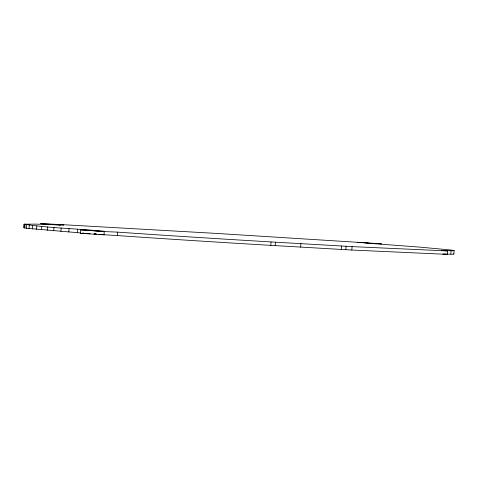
<?xml version="1.0" encoding="UTF-8"?>
<svg xmlns="http://www.w3.org/2000/svg" width="478" height="478" viewBox="0 0 478 478"><rect width="100%" height="100%" fill="white"/><g stroke="black" fill="none" stroke-linecap="round" stroke-linejoin="round"><path stroke-width="0.72" d="M24.109 224.176C47.776 227.922 72.489 228.424 96.526 230.641L80.68 229.894L80.471 233.33L117.474 235.57A213.17 2.605 3.5 0 0 270.446 245.339L351.844 250.042L447.42 254.368L447.635 250.932L441.654 250.514L452.313 250.777A138.542 1.691 3.5 0 0 447.814 249.719L419.642 247.108L367.038 243.159L381.426 243.804L216.193 233.401L58.734 224.457L40.57 223.632L60.485 225.019L36.406 224.128L24.109 224.176L23.936 227.773L26.523 228.257L80.19 232.894M23.936 227.773L24.145 224.343M24.814 227.994L25.023 224.558M26.523 228.257L26.732 224.827M29.062 228.574L29.277 225.144M32.426 228.938L32.635 225.508M36.591 229.35L36.8 225.921M41.544 229.804L41.753 226.375M47.268 230.306L47.477 226.871M53.739 230.844L53.948 227.414M60.933 231.424L61.142 227.988M68.82 232.033L69.029 228.604M77.37 232.684L77.579 229.255M104.019 234.991L104.228 231.561L117.684 232.135A213.17 2.605 3.5 0 0 270.656 241.904L352.059 246.612L447.635 250.932M117.474 235.57L117.684 232.135M270.829 245.357L271.038 241.928M275.185 245.614L275.4 242.185M300.686 247.09L300.901 243.661M341.256 249.408L341.465 245.979M345.869 249.618L346.078 246.188M351.844 250.042L352.059 246.612M444.08 254.063L450.82 254.212L451.035 250.777M453.891 254.021L454.1 250.591M450.82 254.212L452.104 254.206A138.542 1.691 3.5 0 0 453.556 253.902M80.471 233.33L89.834 233.766M94.154 233.975L96.317 234.077L94.919 233.975M96.036 234.232L94.058 234.148L96.018 234.328M103.236 234.758L98.474 234.495M99.842 234.453L103.254 234.686M442.771 254.039L447.42 254.368M80.68 229.894L104.228 231.561M88.639 233.515L90.037 233.617M82.312 233.049L83.722 233.156M53.518 224.355L63.723 224.983L53.518 224.355M94.268 230.719L104.473 231.346L94.268 230.719M357.658 242.358L367.869 242.979L357.658 242.358"/></g></svg>
